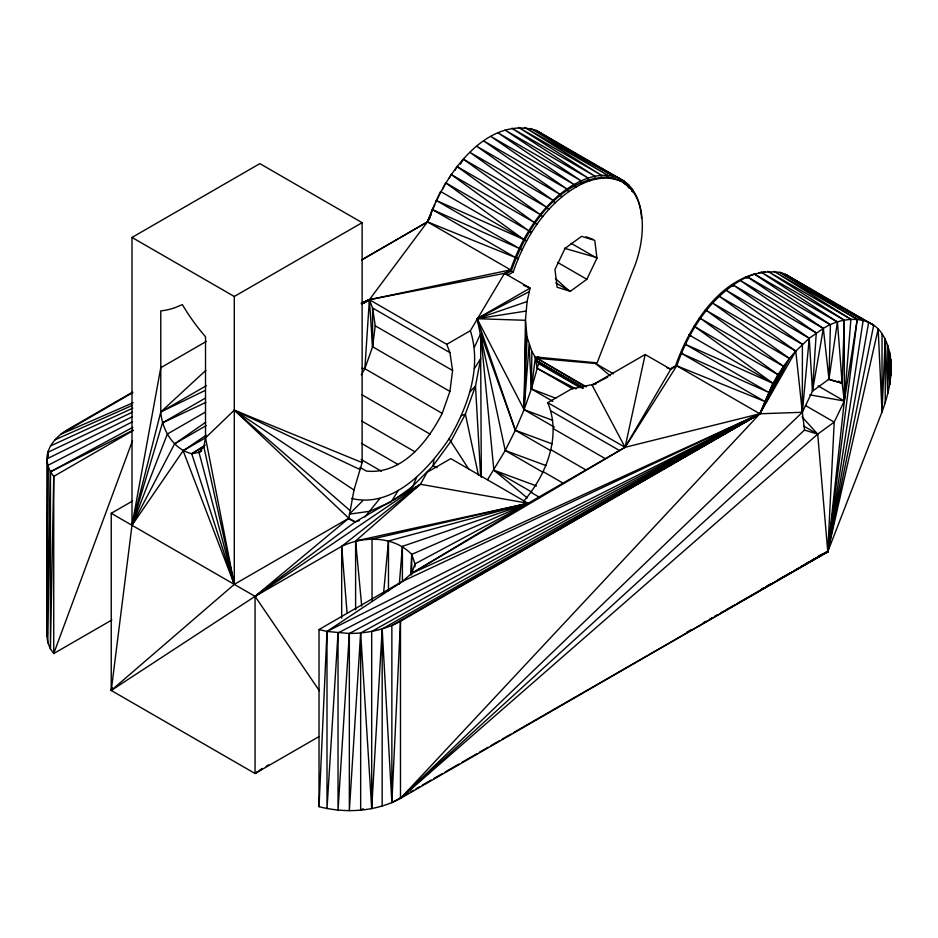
<?xml version="1.0" encoding="UTF-8"?>
<svg xmlns="http://www.w3.org/2000/svg" width="938" height="938" viewBox="0 0 938 938"><rect width="100%" height="100%" fill="white"/><g stroke="black" fill="none" stroke-linecap="round" stroke-linejoin="round"><path stroke-width="1.41" d="M111.857 619.983L53.736 653.54L50.441 648.932L47.791 642.565L46.9 636.034L46.9 458.881C47.205 445.738 57.382 435.595 68.087 429.358L132.621 392.096M132.422 421.795L47.791 465.412L47.791 642.565L50.441 471.779L47.791 465.412L46.9 458.881L132.106 416.812M47.791 452.351L47.791 456.736L47.791 452.351L132.493 412.134M132.575 500.998L111.235 513.309L111.235 690.462L255.054 773.498L319.084 736.541M262.452 768.785L255.054 773.498L255.054 596.357L348.819 518.233L353.978 490.035L362.127 462.586L362.127 222.669L259.849 163.622L132 237.443L132 525.303L111.235 690.462L255.054 596.357L420.423 484.266L427.118 472.283L450.768 458.635L528.117 503.296L625.071 447.309L759.862 413.775L802.342 412.286L812.472 391.193L823.341 328.417C840.964 317.021 868.893 314.031 882.025 333.658C896.88 357.179 891.112 387.324 882.025 411.899L827.773 551.72L400.491 798.414C375.81 811.71 345.911 813.586 319.026 806.692L319.026 629.539L402.402 581.408L759.862 413.775L795.776 351.093L809.248 338.255L823.341 328.417L747.328 276.78C711.965 294.11 689.266 329.543 676.755 365.797L625.071 447.309L411.712 573.364L402.402 581.408L326.999 631.45L319.026 629.539M362.127 222.669L234.289 296.49L234.289 584.362L111.235 690.462L112.279 687.73M783.511 366.348L700.416 318.369L778.001 374.684L772.982 383.372L759.862 413.775L338.032 632.974L338.032 810.127L349.346 633.49L759.862 413.775L789.456 358.457L795.776 351.093L719.305 296.349L802.4 344.328L802.342 412.286L804.523 430.073L400.491 798.414L400.491 621.261L759.862 413.775L783.511 366.348L789.456 358.457L712.681 303.115L795.776 351.093L802.342 412.286L400.491 798.414L759.862 413.775L778.001 374.684L783.511 366.348L706.361 310.478L789.456 358.457M341.678 618.083L341.678 546.35L420.423 484.266L528.117 503.296L411.712 573.364L414.983 563.879L411.712 554.393C393.948 535.879 363.686 535.739 341.678 546.35L255.054 596.357L111.235 513.309M401.992 796.831L391.861 802.67L400.491 621.261C384.932 629.902 367.004 633.302 349.346 633.49L349.346 810.643L360.661 632.974L759.862 413.775L772.982 383.372L694.906 326.705M355.608 609.782L355.608 540.968L420.423 484.266L355.209 521.927L255.054 596.357L319.401 690.802M363.217 808.72L360.661 810.127L360.661 632.974L371.694 808.603L371.694 631.45L759.862 413.775L676.755 365.797L670.74 369.279L625.071 447.309L547.733 402.66L571.371 389L596.181 383.748M372.034 600.578L372.034 539.08L528.117 503.296L414.983 563.879L414.983 566.798M361.318 374.825L364.859 368.704L372.574 346.755L372.574 307.981L369.384 299.691L427.458 221.872L430.331 216.854M382.176 806.094L382.176 628.941L759.862 413.775L411.712 573.364M388.473 590.752L388.473 540.968L528.117 503.296L411.712 554.393L410.586 574.795M402.402 581.478L402.402 546.35L528.117 503.296L355.608 540.968L361.716 606.147M411.712 574.888L411.712 554.393M351.527 498.441C393.163 508.525 428.045 469.692 449.114 438.785C467.816 406.834 482.097 367.544 470.372 330.692L504.538 273.321L510.565 269.851C520.449 241.136 536.348 213.876 559.951 194.318C576.014 181.222 598.632 169.649 619.373 178.396M513.508 732.637L827.773 551.72L878.156 329.015L882.025 411.899L882.025 333.658M885.238 402.742L885.238 339.099L887.782 393.632L887.782 345.278L889.623 384.662L890.725 359.571L890.725 375.927M889.623 384.662L889.623 352.125M47.439 632.106L46.9 636.034L47.369 539.819M46.9 636.034L47.791 465.412M487.631 479.623L505.23 450.51L515.337 430.272L524.084 409.671L531.365 388.942L531.869 351.422L527.074 337.164L525.456 320.292L527.074 301.555L530.099 288.083L504.538 273.321L369.384 299.691L361.329 303.197M554.428 427.189L524.084 409.671L525.456 320.292L477.067 318.709L505.23 450.51L543.161 472.412M552.623 420.33L524.084 409.671L525.866 329.015M812.472 391.193L816.259 332.931L733.153 284.953L809.248 338.255L812.472 391.193L828.969 379.163L830.423 324.747L754.328 274.013L747.328 276.78L830.423 324.747M523.463 285.304L530.099 288.083L477.067 318.709L524.084 409.671L527.074 337.164M882.025 411.899L885.238 339.099M319.026 806.692L326.999 631.45L759.862 413.775L391.861 625.517L391.861 802.67L382.176 628.941L371.694 808.603M737.631 603.181L827.773 551.72L834.21 422.112L844.329 401.03L857.215 319.342L780.064 272.383C726.856 266.075 690.837 321.957 675.583 365.75L669.697 369.138M338.032 632.974L326.999 808.603L326.999 631.45L349.346 633.49M359.969 467.394L366.312 471.052C401.886 474.863 427.681 441.763 442.208 413.353L364.859 368.704L369.384 299.691L510.565 269.851L427.458 221.872L361.658 259.861M524.084 409.671L529.091 344.656L531.365 388.942L552.869 401.347M399.33 584.198L402.402 546.35M800.9 566.587L827.773 551.72L857.215 319.342L774.12 271.363L850.907 319.272L844.329 401.03L827.773 551.72L794.65 570.386M802.342 412.286L809.248 338.255L726.153 290.276L802.4 344.328M383.583 593.121L388.473 540.968M449.923 391.416L372.574 346.755L375.235 325.826L372.574 307.981L449.923 352.641L452.585 370.487L449.923 391.416L442.208 413.353M555.8 398.193L531.365 388.942L535.387 357.366L531.869 351.422M523.615 501.314C546.209 475.214 561.827 436.346 547.733 402.66M433.895 459.702L433.098 465.776L406.459 492.438M818.065 385.87L844.329 401.03L842.16 383.243L828.969 379.163L837.423 321.992L761.175 272.172L844.282 320.151L844.329 401.03L809.787 394.839M812.331 560.08L827.773 551.72L863.171 320.362L785.575 274.353L780.064 272.383L863.171 320.362M817.408 557.195L827.773 551.72L868.682 322.332M206.043 435.267L183.144 450.756L234.289 584.362L203.816 446.746L205.516 437.835L205.516 336.719A126.888 73.258 60 0 1 182.371 304.604L178.912 306.023A158.194 91.338 60 0 1 160.773 310.877L160.773 412.005C162.11 429.956 173.354 449.22 191.704 453.734L198.962 452.327L201.494 450.861L198.962 452.327L234.289 584.362L348.819 518.233L355.209 521.927L359.406 520.66M817.361 557.066L827.773 551.72L873.7 325.228L785.575 274.353L793.947 280.087M645.168 354.517L625.071 447.309L592.124 385.143L645.168 354.517L670.74 369.279L666.754 367.614M531.365 388.942L538.576 363.627L535.387 357.366L537.122 368.306L572.532 388.742M205.516 398.029L162.473 422.874L132 525.303L183.144 450.756L205.926 437.6M132.539 440.614L53.736 653.54L53.736 476.387L50.441 471.779L132.75 427.365M505.418 274.295L511.292 270.894C526.101 228.555 557.629 178.748 607.273 177.048C650.808 183.086 646.27 238.956 633.513 269.018L597.096 362.877L534.402 356.85M507.329 275.397L513.215 272.008C523.005 243.423 538.623 216.174 562.132 196.722C577.902 183.86 600.074 172.51 620.44 181.104M416.601 477.266L412.79 486.4L393.491 500.247M434.88 204.683L427.458 221.872L425.465 224.006M436.018 202.033C452.257 165.487 490.726 116.57 536.278 130.417L624.391 181.292C635.987 189.734 640.877 204.461 641.545 218.296M474.394 347.212L480.69 333.6L515.337 430.272L550.735 450.709M431.081 214.052L427.458 221.872L361.693 259.967M442.572 189.288L445.597 182.781L528.704 230.748L451.108 174.445L449.196 178.29M586.825 279.29L596.955 258.208L594.774 240.409L581.583 236.341L565.086 248.371L554.968 269.452L557.137 287.239L570.327 291.319L586.825 279.29L557.641 262.441M431.292 214.181L427.458 221.872L515.361 257.481L432.254 209.502L440.579 191.458L523.685 239.436L436.123 200.404L519.218 248.382L432.254 209.502L427.458 221.872L430.214 216.725M205.621 422.323L174.585 443.85L132 525.303L160.773 367.719L206.337 341.409M454.989 170.411L457.052 166.542L540.159 214.521L463.372 159.179L460.499 164.197M398.251 490.433L391.216 501.877L369.642 511.304L349.335 514.141L362.596 500.869M474.394 368.575L480.69 358.691L480.69 333.6L493.869 470.184L527.32 497.996M379.89 498.453L364.952 516.908M203.816 446.746L198.962 452.327L201.471 450.826M469.973 391.861L475.496 386.046L480.69 358.691L481.335 477.336M205.891 370.322L160.773 412.005L132 525.303L167.327 434.06L205.305 412.134M400.491 798.414L817.713 434.142L834.21 422.112L805.437 405.509M255.054 773.498L257.446 771.822M259.826 770.133L262.218 768.445M362.127 462.586L234.289 410.164L205.516 437.835L234.289 584.362L191.704 453.734L205.234 445.022M266.146 766.416L268.62 764.845M132.797 392.576L60.712 434.329L133.184 402.719M206.337 385.694L160.773 412.005L205.258 390.384M133.325 430.436L53.736 476.387L50.441 648.932L50.441 471.779L133.243 430.19M361.822 304.053L369.384 299.691L446.734 344.34L449.923 352.641M174.585 443.85L206.231 425.582M191.704 453.734L204.367 446.429M446.734 344.34L470.372 330.692M404.524 795.377L408.335 793.185M410.867 791.731L413.4 790.265M415.933 788.811L419.732 786.619M422.264 785.165L431.14 780.053M433.673 778.599L442.548 773.487M445.081 772.033L459.022 764.013M461.555 762.547L476.762 753.8M479.295 752.335L488.159 747.234M490.703 745.769L499.567 740.668M502.1 739.203L510.976 734.102M686.851 632.165L690.661 629.996M703.359 622.75L705.904 621.296M709.703 619.127L712.247 617.673M714.779 616.219L717.324 614.777M721.134 612.596L723.667 611.154M726.211 609.7L735.099 604.623M361.388 303.255L369.384 299.691L361.763 303.982L369.384 299.691L372.574 346.755M761.527 589.041L764.071 587.598M766.616 586.168L770.438 584.011M778.083 579.707L792.094 571.817M361.669 303.853L369.384 299.691L361.564 303.713M807.196 562.859L809.764 561.475M812.226 559.927L814.817 558.567M529.091 291.741L477.067 318.709L515.337 430.272L552.072 443.862M592.124 385.143L607.73 377.053M361.517 303.572L369.384 299.691M825.006 552.693L827.773 551.72L818.546 556.211L827.773 551.72L817.713 434.142L802.084 416.906M162.473 422.874L205.832 402.414M50.441 445.972L132.833 408.182M819.777 555.39L827.773 551.72M54.779 439.922L132.094 405.462M461.379 415.722L465.389 414.092L475.496 386.046L480.643 476M527.074 301.555L477.067 318.709L525.866 311.111M758.865 272.7L765.361 271.832M584.749 386.655L536.958 358.281L595.642 363.522L613.405 373.781M361.974 368.294L364.859 368.704M828.324 379.386L842.16 383.243L844.282 320.151L767.8 271.293L850.907 319.272M564.418 248.265L595.032 257.094M804.523 430.073L817.713 434.142L803.96 426.204M505.23 450.51L546.045 465.576M536.466 485.943L493.869 470.184L531.811 492.075M586.004 236.751L592.863 239.307M676.755 365.797L764.658 401.417L681.563 353.438L768.527 392.319L685.42 344.34L772.982 383.372L689.887 335.394M348.584 518.82L355.209 521.927M359.735 469.399L234.289 410.164L348.819 518.233M437.014 467.663L433.098 465.776L450.99 441.188L465.389 414.092L478.368 474.909M537.122 368.306L575.967 388.895M625.025 182.992L628.859 185.079L625.083 182.898M567.314 149.224L569.858 150.643M573.657 152.788L576.202 154.207M578.734 155.638L581.267 157.068M583.811 158.487L624.391 181.292M814.078 291.73L816.623 293.16M819.155 294.579L826.765 298.859M830.576 300.992L873.7 325.228M563.386 377.135L565.931 378.577M579.907 386.526L582.439 387.98M613.112 178.056L615.035 179.17M623.442 182.84L629.738 187.659M630.195 188.268L632.716 189.722M607.273 177.048L609.196 178.161M631.614 191.106L633.525 192.208M601.082 176.989L602.993 178.091M594.586 177.857L596.498 178.959M754.328 274.013L837.423 321.992L842.16 383.243L838.408 381.074M587.856 179.65L589.779 180.764M580.985 182.371L582.908 183.473M745.276 277.214L747.187 278.328M574.033 185.959L575.955 187.061M567.091 190.391L569.003 191.493M731.37 285.234L733.293 286.348M560.221 195.62L562.132 196.722M553.49 201.576L555.413 202.678M463.372 159.179L546.479 207.157L469.997 152.425L553.103 200.404L476.844 146.34L559.951 194.318L483.856 141.017L566.951 188.995L490.937 136.502L574.033 184.481L498.019 132.844L581.126 180.823L505.019 130.077L588.126 178.056L511.878 128.248L594.973 176.227L518.503 127.357L601.598 175.336L524.823 127.427L607.918 175.406L530.767 128.447L613.862 176.426L536.278 130.417M546.995 208.201L548.918 209.315M540.804 215.435L542.715 216.537M705.083 310.279L707.006 311.393M571.113 243.282L596.955 258.208M451.108 174.445L534.214 222.423L457.052 166.542M534.965 223.174L536.876 224.288M699.244 318.029L701.167 319.131M529.56 231.358L531.471 232.46M693.839 326.201L778.001 374.684M524.635 239.882L526.546 240.984M688.914 334.725L690.837 335.839M520.25 248.652L522.173 249.754M684.541 343.496L686.452 344.609M516.451 257.622L518.362 258.724M680.73 352.465L682.653 353.579M555.824 282.948L570.327 291.319M511.292 270.894L513.215 272.008M537.626 356.639L539.549 357.741M536.958 358.281L586.438 386.843M582.557 387.242L535.528 360.086L583.424 388.18M538.576 363.627L580.305 387.722M550.923 410.95L619.397 450.475M375.235 325.826L452.585 370.487M553.584 428.795L605.573 458.811M550.923 449.724L586.426 470.219M543.208 471.673L563.492 483.387M132 237.443L234.289 296.49M361.716 394.652L430.19 434.177M531.189 492.485L540.065 497.609M361.787 421.092L415.042 451.835M361.482 443.369L398.251 464.603M361.165 459.514L381.461 471.228M536.688 361.048L581.959 387.757M353.978 490.035L234.289 410.164L349.827 510.342M816.259 332.931L740.234 280.439L823.341 328.417L828.969 379.163M445.597 182.781L523.685 239.436M595.642 363.522L610.204 375.81M541.296 133.313L543.524 135.213M555.519 278.598L568.416 290.217M627.815 186.545L629.339 188.374M449.114 438.785L468.918 469.422M341.678 546.35L347.107 613.311"/></g></svg>
